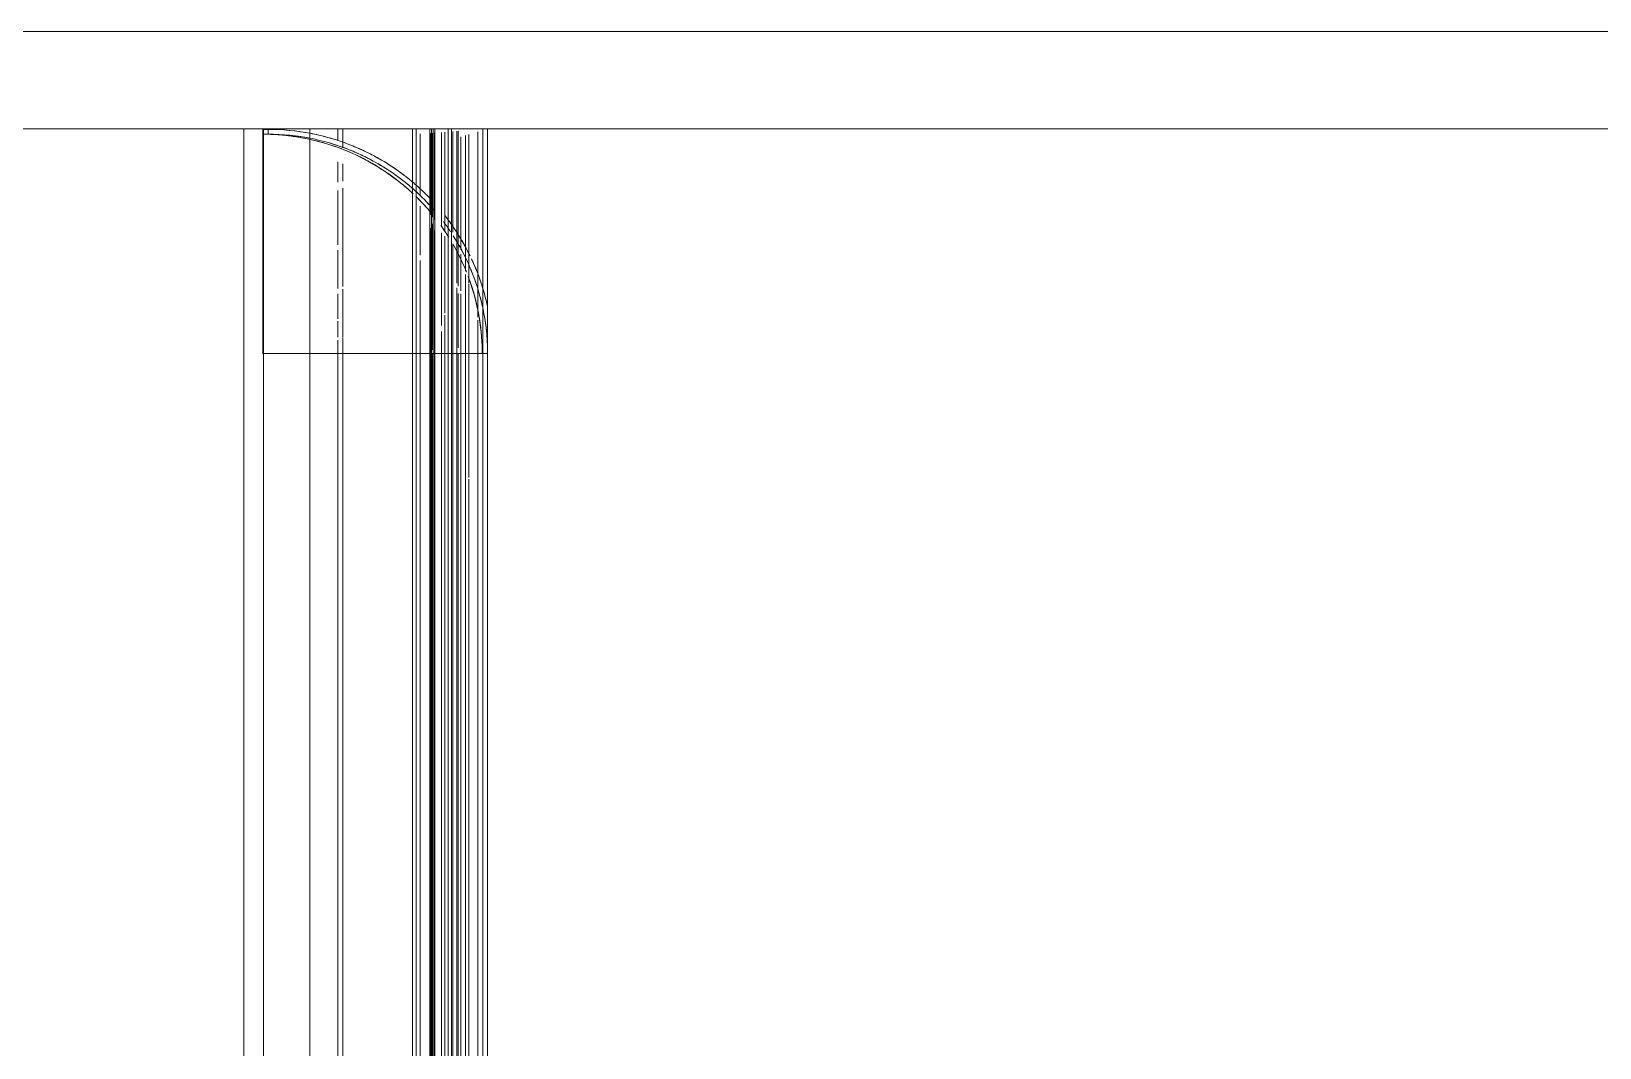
# Model space of a CAD drawing. Header units: millimetres. Extents: x -21807 to 26525, y -2564 to 60640.
# Drawn here: x -14652.1 to -14330.4, y 57928.5 to 58136.9 of the extents above; entities that cross this region are included whole.
import ezdxf

# ---------------------------------------------------------------- set-up
doc = ezdxf.new("R2010")
doc.units = ezdxf.units.MM
doc.layers.add('A-GENM', color=7, linetype='Continuous', lineweight=5)
doc.layers.add('A-WALL', color=7, linetype='Continuous', lineweight=9)

# ---------------------------------------------------------------- blocks, each defined once
blk = doc.blocks.new('AK-SGS-M3-A_rvt-1-MẶT BẰNG PHÂN VÙNG ÁP SUẤT')
at = {"layer": 'A-WALL', "color": 7, "lineweight": 13, "true_color": 0xececec}
for p, q in [((-15908.59, 58136.94), (-12408.59, 58136.94)), ((-14608.52, 58116.94), (-14604.62, 58116.94)), ((-14608.52, 58116.94), (-14604.62, 58116.94)), ((-14558.52, 58070.84), (-14558.52, 58116.94))]:
    blk.add_line(p, q, dxfattribs=at)
at = {"layer": 'A-WALL', "color": 254, "lineweight": 13, "true_color": 0xe0e0e0}
for p, q in [((-12408.59, 58136.94), (-15908.59, 58136.94)), ((-15908.59, 58116.94), (-14608.52, 58116.94)), ((-14608.52, 58116.94), (-14608.52, 57816.08)), ((-14558.52, 58116.94), (-14008.59, 58116.94))]:
    blk.add_line(p, q, dxfattribs=at)
at = {"layer": 'A-WALL', "color": 254, "lineweight": 13, "true_color": 0xcccccc}
for p, q in [((-15908.59, 58116.94), (-14608.52, 58116.94)), ((-14608.52, 58116.94), (-14608.52, 57816.08)), ((-14558.52, 58116.94), (-14008.59, 58116.94))]:
    blk.add_line(p, q, dxfattribs=at)
at = {"layer": 'A-WALL', "color": 7, "lineweight": 13, "true_color": 0xf4f4f4}
for p, q in [((-14604.52, 58116.94), (-14589.22, 58116.94)), ((-14604.52, 58116.94), (-14589.22, 58116.94)), ((-14558.52, 58080.38), (-14558.52, 58116.94)), ((-14558.52, 58070.84), (-14558.52, 58080.38))]:
    blk.add_line(p, q, dxfattribs=at)
at = {"layer": 'A-WALL', "color": 7, "lineweight": 13, "true_color": 0xf6f6f6}
for p, q in [((-14588.22, 58116.94), (-14573.91, 58116.94)), ((-14588.22, 58116.94), (-14573.91, 58116.94)), ((-14562.35, 58116.94), (-14561.05, 58116.94)), ((-14562.35, 58116.94), (-14561.05, 58116.94))]:
    blk.add_line(p, q, dxfattribs=at)
at = {"layer": 'A-WALL', "color": 7, "lineweight": 13, "true_color": 0xf8f8f8}
blk.add_line((-14572.7, 58116.94), (-14570.35, 58116.94), dxfattribs=at)
blk.add_line((-14572.7, 58116.94), (-14570.35, 58116.94), dxfattribs=at)
at = {"layer": 'A-WALL', "color": 254, "lineweight": 13, "true_color": 0xe6e6e6}
blk.add_line((-14558.52, 57817.67), (-14558.52, 58070.84), dxfattribs=at)
at = {"layer": 'A-WALL', "color": 7, "lineweight": 13, "true_color": 0xf2f2f2}
blk.add_line((-14558.52, 57817.67), (-14558.52, 58070.84), dxfattribs=at)
blk = doc.blocks.new('AK_BoGocTrongTran - Thanh nhôm C có chân-V33-MẶT BẰNG PHÂN VÙNG ÁP SUẤT')
at = {"layer": 'A-GENM', "color": 254, "true_color": 0xcccccc}
for p, q in [((0, 0), (9.54, 0)), ((0, 0), (0, -300.86)), ((9.54, -300.86), (9.54, 0)), ((30.61, -300.86), (30.61, -46.1)), ((34.17, -46.1), (34.17, -300.86)), ((34.85, -300.86), (34.85, -46.1)), ((37.91, -300.86), (37.91, -46.1)), ((38.61, -46.1), (38.61, -300.86)), ((46, -300.86), (46, -46.1)), ((46, -300.86), (46, -46.1)), ((46, -300.86), (46, -46.1)), ((9.54, -300.86), (0, -300.86)), ((9.54, -300.86), (30.6, -300.86)), ((34.17, -300.86), (30.61, -300.86)), ((34.85, -300.86), (34.17, -300.86)), ((37.91, -300.86), (34.85, -300.86)), ((38.61, -300.86), (37.91, -300.86)), ((38.86, -300.86), (44.79, -300.86))]:
    blk.add_line(p, q, dxfattribs=at)
at = {"layer": 'A-GENM', "color": 254, "true_color": 0xe6e6e6}
for p, q in [((0, 0), (29.85, 0)), ((30.61, 0), (31.35, 0)), ((34.31, 0), (30.79, 0)), ((34.17, 0), (31.35, 0)), ((31.35, -46.1), (31.35, 0)), ((34.5, -46.1), (34.5, 0)), ((34.83, 0), (35.15, 0)), ((37.91, 0), (35.15, 0)), ((35.15, -46.1), (35.15, 0)), ((38.14, 0), (35.74, 0)), ((38.97, 0), (44.98, 0)), ((46, 0), (45, 0)), ((45, -46.1), (45, 0)), ((45, 0), (46, 0)), ((45, -46.1), (45, 0)), ((45, -46.1), (45, -298.76)), ((46, -299.4), (46, -46.1)), ((45, -300.6), (45, -298.76)), ((45, -300.6), (45, -298.76)), ((34.83, -300.86), (34.5, -300.86)), ((43.47, -300.86), (41.7, -300.86)), ((45, -300.86), (46, -300.86)), ((46, -300.86), (45, -300.86))]:
    blk.add_line(p, q, dxfattribs=at)
at = {"layer": 'A-GENM', "color": 254, "true_color": 0xdcdcdc}
for p, q in [((30.6, 0), (9.54, 0)), ((30.61, 0), (34.17, 0)), ((30.61, -46.1), (30.61, 0)), ((34.17, 0), (34.85, 0)), ((34.17, 0), (34.17, -46.1)), ((34.85, 0), (37.91, 0)), ((34.85, -46.1), (34.85, 0)), ((37.91, 0), (38.61, 0)), ((37.91, -46.1), (37.91, 0)), ((38.61, 0), (38.61, -46.1)), ((46, 0), (38.86, 0)), ((46, -46.1), (46, 0)), ((46, -46.1), (46, 0)), ((46, -46.1), (46, 0)), ((31.35, -300.86), (31.35, -46.1)), ((34.5, -300.86), (34.5, -46.1)), ((35.15, -300.86), (35.15, -46.1)), ((45, -298.76), (45, -46.1)), ((45, -298.76), (45, -46.1)), ((29.85, -300.86), (0, -300.86)), ((31.35, -300.86), (30.61, -300.86)), ((30.79, -300.86), (34.31, -300.86)), ((31.35, -300.86), (34.17, -300.86)), ((35.15, -300.86), (34.83, -300.86)), ((35.15, -300.86), (37.91, -300.86)), ((35.74, -300.86), (38.14, -300.86)), ((44.82, -300.86), (46, -300.86))]:
    blk.add_line(p, q, dxfattribs=at)
at = {"layer": 'A-GENM', "color": 7, "true_color": 0xececec}
for p, q in [((31.82, 0), (34.43, 0)), ((34.5, 0), (34.83, 0)), ((36.04, 0), (38.06, 0)), ((46, 0), (45, 0)), ((45, 0), (45, -46.1)), ((46, -46.1), (46, 0)), ((45, -298.76), (45, -300.6)), ((38.06, -300.86), (36.04, -300.86)), ((45, -300.86), (46, -300.86)), ((46, -300.86), (46, -299.4))]:
    blk.add_line(p, q, dxfattribs=at)
blk = doc.blocks.new('AK_BoGocTrong - Thanh nhôm C có chân-V34-MẶT BẰNG PHÂN VÙNG ÁP SUẤT')
at = {"layer": 'A-GENM', "color": 7, "true_color": 0xf3f3f3}
for p, q in [((0, 0), (30.72, 0)), ((9.54, 0), (9.54, -2.07)), ((38.97, 0), (44.98, 0)), ((45, 0), (46, 0)), ((30.61, -1.18), (30.61, -12.64)), ((31.35, -1.12), (31.35, -13.21)), ((35.15, -0.83), (35.15, -16.16)), ((38.61, -20.7), (38.61, -0.56)), ((9.54, -3.39), (9.54, -4.72)), ((9.54, -5.09), (9.54, -14.56)), ((9.54, -15.61), (9.54, -39.33)), ((30.61, -14.24), (30.61, -36.5)), ((31.35, -14.98), (31.35, -25.89)), ((35.15, -20.8), (35.15, -45.8)), ((38.61, -46.1), (38.61, -23.35)), ((31.35, -26.98), (31.35, -46.1)), ((45, -34.41), (45, -42.37)), ((45, -34.41), (45, -42.37)), ((30.61, -37.22), (30.61, -46.1)), ((46, -36.56), (46, -46.1)), ((46, -36.56), (46, -46.1)), ((9.54, -39.82), (9.54, -42.74)), ((9.54, -43.02), (9.54, -44.86)), ((34.17, -298.76), (34.17, -46.1)), ((37.91, -46.1), (37.91, -298.76)), ((9.54, -298.76), (9.54, -300.86)), ((30.61, -298.76), (30.61, -300.86)), ((31.35, -298.76), (31.35, -300.86)), ((35.15, -298.76), (35.15, -300.86)), ((38.61, -300.86), (38.61, -298.76)), ((45, -298.76), (45, -300.6)), ((45, -298.76), (45, -300.6))]:
    blk.add_line(p, q, dxfattribs=at)
at = {"layer": 'A-GENM', "color": 7, "true_color": 0xf4f4f4}
for p, q in [((9.54, 0), (0, 0)), ((16.21, 0), (9.54, 0)), ((30.79, 0), (16.38, 0)), ((30.61, 0), (31.35, 0)), ((34.17, 0), (31.82, 0)), ((31.82, 0), (34.17, 0)), ((31.82, 0), (34.43, 0)), ((34.31, 0), (32.03, 0)), ((34.85, 0), (34.17, 0)), ((34.5, 0), (34.83, 0)), ((34.83, 0), (35.15, 0)), ((37.91, 0), (35.74, 0)), ((35.74, 0), (37.91, 0)), ((38.14, 0), (35.74, 0)), ((36.04, 0), (38.06, 0)), ((38.61, 0), (37.91, 0)), ((44.82, 0), (39.22, 0)), ((46, 0), (44.82, 0)), ((45, 0), (46, 0)), ((46, 0), (45, 0)), ((34.17, -15.4), (34.17, -0.9)), ((34.5, -0.88), (34.5, -15.65)), ((34.85, -0.85), (34.85, -15.93)), ((37.91, -0.62), (37.91, -19.18)), ((34.17, -17.47), (34.17, -15.4)), ((34.5, -15.65), (34.5, -17.9)), ((34.85, -15.93), (34.85, -18.36)), ((35.15, -16.16), (35.15, -18.75)), ((37.91, -19.18), (37.91, -21.54)), ((34.17, -46.1), (34.17, -19.41)), ((34.5, -19.77), (34.5, -44.3)), ((34.85, -20.1), (34.85, -45.66)), ((38.61, -22.24), (38.61, -20.7)), ((37.91, -22.67), (37.91, -46.1)), ((34.85, -46.1), (34.85, -298.76)), ((34.17, -300.86), (34.17, -298.76)), ((34.5, -298.76), (34.5, -300.86)), ((34.85, -298.76), (34.85, -300.86)), ((37.91, -298.76), (37.91, -300.86)), ((2.08, -300.86), (9.54, -300.86)), ((11.65, -300.86), (2.1, -300.86)), ((9.54, -300.86), (11.71, -300.86)), ((22.27, -300.86), (13.73, -300.86)), ((13.74, -300.86), (16.21, -300.86)), ((16.38, -300.86), (19.42, -300.86)), ((19.42, -300.86), (22.38, -300.86)), ((30.72, -300.86), (24.43, -300.86)), ((24.45, -300.86), (28.31, -300.86)), ((28.31, -300.86), (30.79, -300.86)), ((31.35, -300.86), (30.61, -300.86)), ((34.17, -300.86), (34.85, -300.86)), ((34.83, -300.86), (34.5, -300.86)), ((35.15, -300.86), (34.83, -300.86)), ((37.91, -300.86), (35.74, -300.86)), ((35.74, -300.86), (37.91, -300.86)), ((35.74, -300.86), (38.14, -300.86)), ((38.06, -300.86), (36.04, -300.86)), ((37.91, -300.86), (38.61, -300.86)), ((41.34, -300.86), (43.63, -300.86)), ((44.82, -300.86), (46, -300.86)), ((46, -300.86), (45, -300.86)), ((45, -300.86), (46, -300.86)), ((46, -300.86), (45, -300.86))]:
    blk.add_line(p, q, dxfattribs=at)
at = {"layer": 'A-GENM', "color": 7, "true_color": 0xf2f2f2}
for p, q in [((45, 0), (45, -34.41)), ((45, 0), (45, -34.41)), ((46, 0), (46, -36.56)), ((46, 0), (46, -36.56)), ((45, -42.37), (45, -34.41)), ((46, -36.56), (46, -46.1)), ((45, -42.37), (45, -46.1)), ((45, -42.37), (45, -46.1)), ((34.5, -46.1), (34.5, -298.76)), ((45, -278.86), (45, -298.76)), ((45, -278.86), (45, -298.76)), ((45, -300.6), (45, -298.76)), ((43.47, -300.86), (41.7, -300.86))]:
    blk.add_line(p, q, dxfattribs=at)
at = {"layer": 'A-GENM', "color": 7, "true_color": 0xf0f0f0}
for p, q in [((45, -34.41), (45, 0)), ((46, 0), (46, -36.56)), ((0, -5.55), (0, -2.26)), ((0, -10.89), (0, -5.6)), ((0, -18.02), (0, -10.98)), ((0, -26.54), (0, -18.11)), ((0, -45.8), (0, -26.69)), ((45, -46.1), (45, -42.37)), ((9.54, -46.1), (9.54, -298.76)), ((30.61, -46.1), (30.61, -298.76)), ((31.35, -46.1), (31.35, -298.76)), ((35.15, -46.1), (35.15, -298.76)), ((38.61, -298.76), (38.61, -46.1)), ((45, -46.1), (45, -278.86)), ((45, -46.1), (45, -278.86)), ((46, -46.1), (46, -299.26)), ((46, -46.1), (46, -299.26)), ((45, -298.76), (45, -278.86))]:
    blk.add_line(p, q, dxfattribs=at)
at = {"layer": 'A-GENM', "color": 254, "true_color": 0xe8e8e8}
blk.add_line((0, -300.86), (0, -46.1), dxfattribs=at)
at = {"layer": 'A-GENM', "color": 7, "true_color": 0xededed}
for p, q in [((45, -278.86), (45, -46.1)), ((46, -46.1), (46, -299.26))]:
    blk.add_line(p, q, dxfattribs=at)
blk = doc.blocks.new('AK_Phụ kiện Panel_Thanh phào C_J - Thanh nhôm C có chân_bo_-V37-MẶT BẰNG PHÂN VÙNG ÁP SUẤT')
at = {"layer": 'A-GENM', "color": 254, "true_color": 0xe6e6e6}
for p, q in [((-14603.52, 58116.84), (-14604.52, 58116.84)), ((-14604.52, 58116.84), (-14604.52, 58115.84)), ((-14604.52, 58115.84), (-14603.52, 58115.84)), ((-14603.52, 58116.84), (-14603.52, 58115.84)), ((-14603.52, 58115.84), (-14603.52, 58116.84))]:
    blk.add_line(p, q, dxfattribs=at)
at = {"layer": 'A-GENM', "color": 7, "true_color": 0xf0f0f0}
blk.add_line((-14604.52, 58115.84), (-14604.52, 58116.84), dxfattribs=at)
at = {"layer": 'A-GENM', "color": 7, "true_color": 0xf3f3f3}
for p, q in [((-14604.52, 58116.84), (-14603.52, 58116.84)), ((-14603.52, 58115.84), (-14604.52, 58115.84)), ((-14603.52, 58115.84), (-14603.52, 58116.84)), ((-14603.52, 58116.84), (-14603.52, 58115.84))]:
    blk.add_line(p, q, dxfattribs=at)
at = {"layer": 'A-GENM', "color": 7, "true_color": 0xececec}
blk.add_line((-14558.52, 58070.84), (-14558.52, 58080.38), dxfattribs=at)
at = {"layer": 'A-GENM', "color": 7, "true_color": 0xf4f4f4}
blk.add_line((-14558.52, 58080.38), (-14558.52, 58070.84), dxfattribs=at)
at = {"layer": 'A-GENM', "color": 254, "true_color": 0xe6e6e6}
for radius, start, end in [(46, 78.9894, 90), (45, 78.6141, 90), (46, 66.2474, 78.9009), (45, 65.438, 78.4644), (46, 52.4533, 66.0805), (45, 51.2442, 65.1984), (46, 48.7285, 52.0236), (45, 47.0486, 50.6935), (45, 5.8714, 32.473), (46, 25.8325, 33.9485), (46, 15.4797, 24.8954)]:
    blk.add_arc((-14603.52, 58070.84), radius, start, end, dxfattribs=at)
at = {"layer": 'A-GENM', "color": 7, "true_color": 0xf2f2f2}
for start, end in [(79.2718, 90), (76.9948, 79.2273), (72.7877, 76.5371)]:
    blk.add_arc((-14603.52, 58070.84), 46, start, end, dxfattribs=at)
at = {"layer": 'A-GENM', "color": 7, "true_color": 0xf3f3f3}
for start, end in [(79.0021, 90), (71.5611, 73.8184)]:
    blk.add_arc((-14603.52, 58070.84), 45, start, end, dxfattribs=at)
at = {"layer": 'A-GENM', "color": 7, "true_color": 0xf6f6f6}
for radius, start, end in [(46, 66.3085, 70.4414), (45, 65.6369, 69.9502), (46, 63.9896, 66.1449), (45, 61.3821, 65.4121), (46, 62.0247, 63.9896), (46, 59.6716, 61.7625), (46, 16.6173, 19.8483), (45, 9.7826, 15)]:
    blk.add_arc((-14603.52, 58070.84), radius, start, end, dxfattribs=at)
at = {"layer": 'A-GENM', "color": 7, "true_color": 0xf7f7f7}
for radius, start, end in [(45, 52.2629, 60), (46, 53.4286, 59.6716), (46, 50.9844, 53.0828), (45, 48.5553, 51.8244), (46, 21.9495, 24.974), (45, 18.3367, 22.6581)]:
    blk.add_arc((-14603.52, 58070.84), radius, start, end, dxfattribs=at)
at = {"layer": 'A-GENM', "color": 7, "true_color": 0xececec}
for radius, start, end in [(46, 42.9806, 48.7285), (45, 40.574, 47.0486), (46, 33.9485, 37.9792), (45, 33.7609, 37.0359), (46, 12.3918, 14.9444), (45, 0.8867, 4.9761)]:
    blk.add_arc((-14603.52, 58070.84), radius, start, end, dxfattribs=at)
at = {"layer": 'A-GENM', "color": 7, "true_color": 0xf9f9f9}
for radius, start, end in [(46, 43.4895, 45.9687), (45, 25.4297, 28.1388), (46, 28.2207, 30.1616)]:
    blk.add_arc((-14603.52, 58070.84), radius, start, end, dxfattribs=at)
at = {"layer": 'A-GENM', "color": 7, "true_color": 0xfafafa}
blk.add_arc((-14603.52, 58070.84), 45, 42.1771, 44.7138, dxfattribs=at)
at = {"layer": 'A-GENM', "color": 7, "true_color": 0xfbfbfb}
blk.add_arc((-14603.52, 58070.84), 45, 28.1388, 29.9469, dxfattribs=at)
at = {"layer": 'A-GENM', "color": 7, "true_color": 0xf4f4f4}
for radius, start, end in [(46, 12.5271, 15.9085), (45, 0, 9.7826)]:
    blk.add_arc((-14603.52, 58070.84), radius, start, end, dxfattribs=at)
blk = doc.blocks.new('AK_MiengBoGocTrong - AK_MiengBoGocTrong-V38-MẶT BẰNG PHÂN VÙNG ÁP SUẤT')
at = {"layer": 'A-GENM', "color": 254, "true_color": 0xdcdcdc}
for p, q in [((-46.1, -46.1), (-46.1, 0)), ((0, 0), (0, -45)), ((0, -45), (0, -46.1))]:
    blk.add_line(p, q, dxfattribs=at)
at = {"layer": 'A-GENM', "color": 254, "true_color": 0xe6e6e6}
for p, q in [((-46.1, 0), (-45, 0)), ((-45, 0), (-42.24, 0)), ((-40.54, 0), (-38.93, 0)), ((-28.06, 0), (-19.53, 0)), ((-19.52, 0), (-11.2, 0)), ((-9.65, 0), (-0.1, 0)), ((-38.71, -46.1), (-44.92, -46.1)), ((-0.1, -46.1), (-30.71, -46.1))]:
    blk.add_line(p, q, dxfattribs=at)
at = {"layer": 'A-GENM', "color": 254, "true_color": 0xcccccc}
for p, q in [((0, 0), (-46.1, 0)), ((-46.1, 0), (-46.1, -46.1)), ((0, -46.1), (0, 0)), ((-46.1, -46.1), (0, -46.1))]:
    blk.add_line(p, q, dxfattribs=at)
at = {"layer": 'A-GENM', "color": 7, "true_color": 0xececec}
for p, q in [((-38.25, 0), (-36.9, 0)), ((-34.36, 0), (-30.9, 0)), ((-35.84, -46.1), (-38.01, -46.1)), ((-30.71, -46.1), (-34.27, -46.1))]:
    blk.add_line(p, q, dxfattribs=at)
at = {"layer": 'A-GENM', "color": 254, "true_color": 0xe6e6e6}
for start, end in [(180.7818, 200.586), (201.7594, 210), (226.7849, 230.0197), (230.4924, 240), (240, 243.873), (244.1166, 257.4848), (257.5854, 269.8712)]:
    blk.add_arc((0, 0), 45, start, end, dxfattribs=at)
at = {"layer": 'A-GENM', "color": 7, "true_color": 0xececec}
for start, end in [(212.0239, 215.7848), (219.8698, 225)]:
    blk.add_arc((0, 0), 45, start, end, dxfattribs=at)
blk = doc.blocks.new('AK_MiengBoGocTrong - AK_MiengBoGocTrong-V39-MẶT BẰNG PHÂN VÙNG ÁP SUẤT')
at = {"layer": 'A-GENM', "color": 7, "true_color": 0xf2f2f2}
for p, q in [((-46.1, 9.54), (-46.1, 46.1)), ((-44.92, 46.1), (-38.71, 46.1)), ((-30.71, 46.1), (-0.1, 46.1)), ((-45, 0), (-46.1, 0)), ((-15.4, 0), (-11.75, 0)), ((-9.64, 0), (-0.1, 0))]:
    blk.add_line(p, q, dxfattribs=at)
at = {"layer": 'A-GENM', "color": 7, "true_color": 0xf4f4f4}
for p, q in [((-46.1, 46.1), (-46.1, 9.54)), ((-0.1, 46.1), (-15.4, 46.1)), ((-46.1, 9.54), (-46.1, 0))]:
    blk.add_line(p, q, dxfattribs=at)
at = {"layer": 'A-GENM', "color": 7, "true_color": 0xf6f6f6}
for p, q in [((-42.27, 46.1), (-43.57, 46.1)), ((-16.4, 46.1), (-30.71, 46.1)), ((-43.57, 0), (-42.27, 0)), ((-28.05, 0), (-19.52, 0)), ((-19.52, 0), (-16.4, 0))]:
    blk.add_line(p, q, dxfattribs=at)
at = {"layer": 'A-GENM', "color": 7, "true_color": 0xf3f3f3}
for p, q in [((-38.01, 46.1), (-35.84, 46.1)), ((-34.27, 46.1), (-30.71, 46.1)), ((-46.1, 0), (-46.1, 9.54))]:
    blk.add_line(p, q, dxfattribs=at)
at = {"layer": 'A-GENM', "color": 7, "true_color": 0xf8f8f8}
blk.add_line((-31.92, 46.1), (-34.27, 46.1), dxfattribs=at)
at = {"layer": 'A-GENM', "color": 254, "true_color": 0xe8e8e8}
for p, q in [((0, 46.1), (0, 45)), ((0, 45), (0, 35.18)), ((0, 35.18), (0, 28.06)), ((0, 28.06), (0, 10.01)), ((0, 10.01), (0, 0))]:
    blk.add_line(p, q, dxfattribs=at)
at = {"layer": 'A-GENM', "color": 7, "true_color": 0xf0f0f0}
for p, q in [((-14.62, 42.56), (-12.9, 43.11)), ((-21.21, 39.69), (-19.69, 40.46)), ((-27.26, 35.8), (-25.81, 36.86)), ((-30.04, 33.51), (-28.69, 34.67)), ((-38.01, 24.09), (-37.14, 25.41)), ((-36.9, 0), (-38.25, 0)), ((-30.9, 0), (-34.36, 0)), ((-25.33, 0), (-28.06, 0)), ((-19.53, 0), (-20.97, 0)), ((-14.98, 0), (-19.52, 0)), ((-0.1, 0), (-9.65, 0))]:
    blk.add_line(p, q, dxfattribs=at)
at = {"layer": 'A-GENM', "color": 7, "true_color": 0xededed}
for p, q in [((-0.49, 45), (0, 45)), ((0, 0), (0, 43.87)), ((-24.31, 37.87), (-22.78, 38.81)), ((-22.78, 38.81), (-21.47, 39.54)), ((-44.86, 3.6), (-44.69, 5.27)), ((-45, 0), (-44.96, 1.8)), ((-42.24, 0), (-45, 0)), ((-20.97, 0), (-25.33, 0)), ((-11.2, 0), (-14.98, 0))]:
    blk.add_line(p, q, dxfattribs=at)
at = {"layer": 'A-GENM', "color": 7, "true_color": 0xf0f0f0, "flags": 128}
for points in [[(-19.52, 40.54), (-17.97, 41.26), (-16.31, 41.94), (-14.68, 42.54)], [(-12.9, 43.11), (-11.17, 43.59), (-9.71, 43.93)], [(-9.42, 44), (-7.65, 44.35), (-5.87, 44.62), (-4.08, 44.81), (-2.28, 44.94)], [(-44.68, 5.39), (-44.43, 7.17), (-44.1, 8.94), (-43.71, 10.7), (-43.25, 12.44), (-42.72, 14.16), (-42.12, 15.85)]]:
    blk.add_lwpolyline(points, dxfattribs=at)
at = {"layer": 'A-GENM', "color": 7, "true_color": 0xf2f2f2, "flags": 128}
blk.add_lwpolyline([(-33.83, 29.67), (-32.62, 31), (-31.35, 32.28)], dxfattribs=at)
at = {"layer": 'A-GENM', "color": 7, "true_color": 0xededed, "flags": 128}
blk.add_lwpolyline([(-41.34, 17.77), (-40.71, 19.17), (-39.91, 20.78), (-39.05, 22.36)], dxfattribs=at)
at = {"layer": 'A-GENM', "color": 7, "true_color": 0xf0f0f0}
for start, end in [(102.5152, 115.8834), (96.4581, 102.4146), (92.7851, 95.1665), (129.9803, 133.2151), (144.2152, 147.9761), (160.3942, 169.6058)]:
    blk.add_arc((0, 0), 45, start, end, dxfattribs=at)
at = {"layer": 'A-GENM', "color": 7, "true_color": 0xededed}
for start, end in [(90.1288, 92.7851), (117.2149, 127.6091), (150, 158.2406), (169.6058, 179.2182)]:
    blk.add_arc((0, 0), 45, start, end, dxfattribs=at)
at = {"layer": 'A-GENM', "color": 7, "true_color": 0xf2f2f2}
blk.add_arc((0, 0), 45, 135, 140.1302, dxfattribs=at)
blk = doc.blocks.new('AK_NepV - AK_NepV-V40-MẶT BẰNG PHÂN VÙNG ÁP SUẤT')
at = {"layer": 'A-GENM', "color": 7, "true_color": 0xf4f4f4}
for p, q in [((-29.7, 300.86), (-28.7, 300.86)), ((-28.7, 300.86), (-14.39, 300.86)), ((-13.62, 299.74), (-13.62, 287.62)), ((-13.18, 300.86), (-10.83, 300.86)), ((-10.39, 299.99), (-10.39, 285.12)), ((-9.26, 300.86), (-7.78, 300.86)), ((-7.78, 300.19), (-7.78, 283.07)), ((-6.15, 300.86), (-5.29, 300.86)), ((-5.29, 300.86), (-4.47, 300.86)), ((-2.83, 300.86), (-1.53, 300.86)), ((-1, 300.86), (0, 300.86)), ((0, 299.86), (0, 266.45)), ((-13.62, 285.85), (-13.62, 276.22)), ((-10.39, 285.12), (-10.39, 282.82)), ((-10.39, 281.38), (-10.39, 255.7)), ((-7.78, 283.07), (-7.78, 280.01)), ((-7.78, 278.85), (-7.78, 263.08)), ((-13.62, 273.9), (-13.62, 254.76)), ((0, 266.45), (0, 259.18)), ((-7.78, 262.66), (-7.78, 254.76)), ((0, 258.49), (0, 254.76)), ((-10.39, 254.76), (-10.39, 2.1)), ((-5.04, 254.76), (-5.04, 2.1)), ((-3.54, 254.76), (-3.54, 2.1)), ((-1, 254.76), (-1, 2.1)), ((0, 22), (0, 2.1)), ((-28.7, 0), (-29.7, 0)), ((-22.75, 0), (-28.7, 0)), ((-14.39, 0), (-20.71, 0)), ((-13.62, 2.1), (-13.62, 0)), ((-10.39, 2.1), (-10.39, 0)), ((-7.78, 0), (-9.26, 0)), ((-7.78, 2.1), (-7.78, 0)), ((-5.29, 0), (-6.15, 0)), ((-4.47, 0), (-5.29, 0)), ((0, 0), (-1, 0)), ((0, 1.6), (0, 0.26))]:
    blk.add_line(p, q, dxfattribs=at)
at = {"layer": 'A-GENM', "color": 7, "true_color": 0xf2f2f2}
for p, q in [((-29.7, 300.86), (-29.7, 298.51)), ((-28.7, 300.86), (-28.7, 296.99)), ((-6.15, 300.31), (-6.15, 279.66)), ((-5.29, 300.38), (-5.29, 277.8)), ((-4.47, 299.21), (-4.47, 276.05)), ((-2.83, 299.7), (-2.83, 272.52)), ((-1, 300.26), (-1, 268.59)), ((-29.7, 294.09), (-29.7, 289.94)), ((-28.7, 293.71), (-28.7, 290.13)), ((-29.7, 288.21), (-29.7, 277.08)), ((-28.7, 288.68), (-28.7, 268.55)), ((-6.15, 277.26), (-6.15, 254.76)), ((-5.29, 277.52), (-5.29, 269.22)), ((-29.7, 275.95), (-29.7, 268.12)), ((-4.47, 275.18), (-4.47, 267.63)), ((-29.7, 267.05), (-29.7, 261.91)), ((-28.7, 268.01), (-28.7, 262.06)), ((-5.29, 268.26), (-5.29, 254.76)), ((-4.47, 267.04), (-4.47, 254.76)), ((-2.83, 269.05), (-2.83, 254.76)), ((-29.7, 261.41), (-29.7, 258.17)), ((-28.7, 261.98), (-28.7, 258.22)), ((-1, 261.6), (-1, 254.76)), ((-29.7, 257.53), (-29.7, 254.76)), ((-28.7, 258.04), (-28.7, 254.76)), ((-7.78, 254.76), (-7.78, 2.1)), ((-29.7, 2.1), (-29.7, 0)), ((-28.7, 2.1), (-28.7, 0)), ((-6.15, 2.1), (-6.15, 0.7)), ((-5.29, 2.1), (-5.29, 0.44)), ((-4.47, 2.1), (-4.47, 0.58)), ((-2.83, 2.1), (-2.83, 0)), ((-1, 2.1), (-1, 0.34))]:
    blk.add_line(p, q, dxfattribs=at)
at = {"layer": 'A-GENM', "color": 7, "true_color": 0xf6f6f6}
for p, q in [((-14.39, 300.86), (-28.7, 300.86)), ((-1.53, 300.86), (-2.83, 300.86)), ((-12.8, 285.02), (-12.8, 274.96)), ((-10.69, 280.52), (-10.69, 254.76)), ((-10.31, 281.16), (-10.31, 255.54)), ((-8.49, 279.53), (-8.49, 260.52)), ((-12.8, 273.87), (-12.8, 254.76)), ((-5.04, 274.62), (-5.04, 268.63)), ((-1, 274.69), (-1, 268.59)), ((-3.54, 271), (-3.54, 254.76)), ((-5.04, 267.12), (-5.04, 255.93)), ((-1, 268.59), (-1, 262.23)), ((-1, 261.6), (-1, 254.76)), ((-8.49, 259.29), (-8.49, 254.76)), ((-10.31, 254.76), (-10.31, 2.1)), ((-13.62, 0), (-12.8, 0)), ((-12.8, 1.62), (-12.8, 0)), ((-10.69, 2.1), (-10.69, 0)), ((-10.31, 2.1), (-10.31, 0)), ((-8.49, 2.1), (-8.49, 0)), ((-5.04, 1.89), (-5.04, 0)), ((-3.54, 2.1), (-3.54, 0)), ((-1, 2.1), (-1, 0.34))]:
    blk.add_line(p, q, dxfattribs=at)
at = {"layer": 'A-GENM', "color": 7, "true_color": 0xf7f7f7}
for p, q in [((-12.8, 300.86), (-13.62, 300.86)), ((-13.18, 300.86), (-10.83, 300.86)), ((-10.83, 300.86), (-12.8, 300.86)), ((-10.31, 300), (-10.31, 285.06)), ((-5.04, 300.4), (-5.04, 274.62)), ((-3.54, 299.49), (-3.54, 274.04)), ((-1, 300.26), (-1, 274.69)), ((0, 266.45), (0, 287.78)), ((-10.31, 285.06), (-10.31, 282.72)), ((-9.9, 280.18), (-9.9, 254.76)), ((-3.54, 274.04), (-3.54, 271.69)), ((0, 259.18), (0, 266.45)), ((0, 254.76), (0, 258.49)), ((-12.8, 254.76), (-12.8, 2.1)), ((-10.69, 254.76), (-10.69, 2.1)), ((-9.9, 254.76), (-9.9, 2.1)), ((-8.49, 254.76), (-8.49, 104.51)), ((0, 22), (0, 254.76)), ((-8.49, 103.34), (-8.49, 2.1)), ((-28.7, 0), (-22.75, 0)), ((-20.71, 0), (-14.39, 0)), ((-9.9, 2.1), (-9.9, 0)), ((-5.04, 0), (-4.47, 0)), ((0, 0.26), (0, 1.6))]:
    blk.add_line(p, q, dxfattribs=at)
at = {"layer": 'A-GENM', "color": 7, "true_color": 0xf8f8f8}
for p, q in [((-10.83, 300.86), (-13.18, 300.86)), ((-12.8, 299.81), (-12.8, 287.06)), ((-10.69, 299.97), (-10.69, 285.36)), ((-9.9, 300.03), (-9.9, 284.74)), ((-8.49, 300.14), (-8.49, 283.65)), ((-4.47, 300.86), (-5.04, 300.86)), ((0, 287.78), (0, 299.86)), ((-10.69, 285.36), (-10.69, 283.21)), ((-9.9, 284.74), (-9.9, 282.18)), ((-8.49, 283.65), (-8.49, 280.72)), ((0, 2.1), (0, 22))]:
    blk.add_line(p, q, dxfattribs=at)
at = {"layer": 'A-GENM', "color": 7, "true_color": 0xf3f3f3}
for p, q in [((-2.83, 272.52), (-2.83, 269.29)), ((-1, 268.59), (-1, 262.23)), ((-13.62, 254.76), (-13.62, 2.1)), ((0, 254.76), (0, 22))]:
    blk.add_line(p, q, dxfattribs=at)
at = {"layer": 'A-GENM', "color": 7, "true_color": 0xededed}
for p, q in [((-29.7, 254.76), (-29.7, 2.1)), ((-28.7, 254.76), (-28.7, 2.1)), ((-6.15, 254.76), (-6.15, 2.1)), ((-5.29, 254.76), (-5.29, 2.1)), ((-4.47, 254.76), (-4.47, 2.1)), ((-2.83, 254.76), (-2.83, 229.33)), ((-1, 254.76), (-1, 2.1)), ((-2.83, 229.03), (-2.83, 2.1))]:
    blk.add_line(p, q, dxfattribs=at)
blk = doc.blocks.new('AK-SGS-M3-Hrvt_rvt-1-MẶT BẰNG PHÂN VÙNG ÁP SUẤT')
at = {"layer": 'A-GENM', "color": 253, "lineweight": 5, "true_color": 0xaaaaaa, "rotation": 180}
blk.add_blockref('AK_MiengBoGocTrong - AK_MiengBoGocTrong-V38-MẶT BẰNG PHÂN VÙNG ÁP SUẤT', (-14604.62, 58070.84), dxfattribs=at)
at = {"layer": 'A-GENM', "color": 253, "lineweight": 5, "true_color": 0xaaaaaa, "extrusion": (0, 0, -1)}
blk.add_blockref('AK_MiengBoGocTrong - AK_MiengBoGocTrong-V39-MẶT BẰNG PHÂN VÙNG ÁP SUẤT', (14604.62, 58070.84), dxfattribs=at)
at = {"layer": 'A-GENM', "color": 253, "lineweight": 5, "true_color": 0xaaaaaa}
for name, p in [('AK_BoGocTrongTran - Thanh nhôm C có chân-V33-MẶT BẰNG PHÂN VÙNG ÁP SUẤT', (-14604.52, 58116.94)), ('AK_BoGocTrong - Thanh nhôm C có chân-V34-MẶT BẰNG PHÂN VÙNG ÁP SUẤT', (-14604.52, 58116.94)), ('AK_Phụ kiện Panel_Thanh phào C_J - Thanh nhôm C có chân_bo_-V37-MẶT BẰNG PHÂN VÙNG ÁP SUẤT', (0, 0)), ('AK_NepV - AK_NepV-V40-MẶT BẰNG PHÂN VÙNG ÁP SUẤT', (-14559.52, 57816.08))]:
    blk.add_blockref(name, p, dxfattribs=at)

msp = doc.modelspace()

# ---------------------------------------------------------------- block references
at = {"lineweight": 5}
for name in ['AK-SGS-M3-A_rvt-1-MẶT BẰNG PHÂN VÙNG ÁP SUẤT', 'AK-SGS-M3-Hrvt_rvt-1-MẶT BẰNG PHÂN VÙNG ÁP SUẤT']:
    msp.add_blockref(name, (0, 0), dxfattribs=at)

doc.saveas('drawing.dxf')
